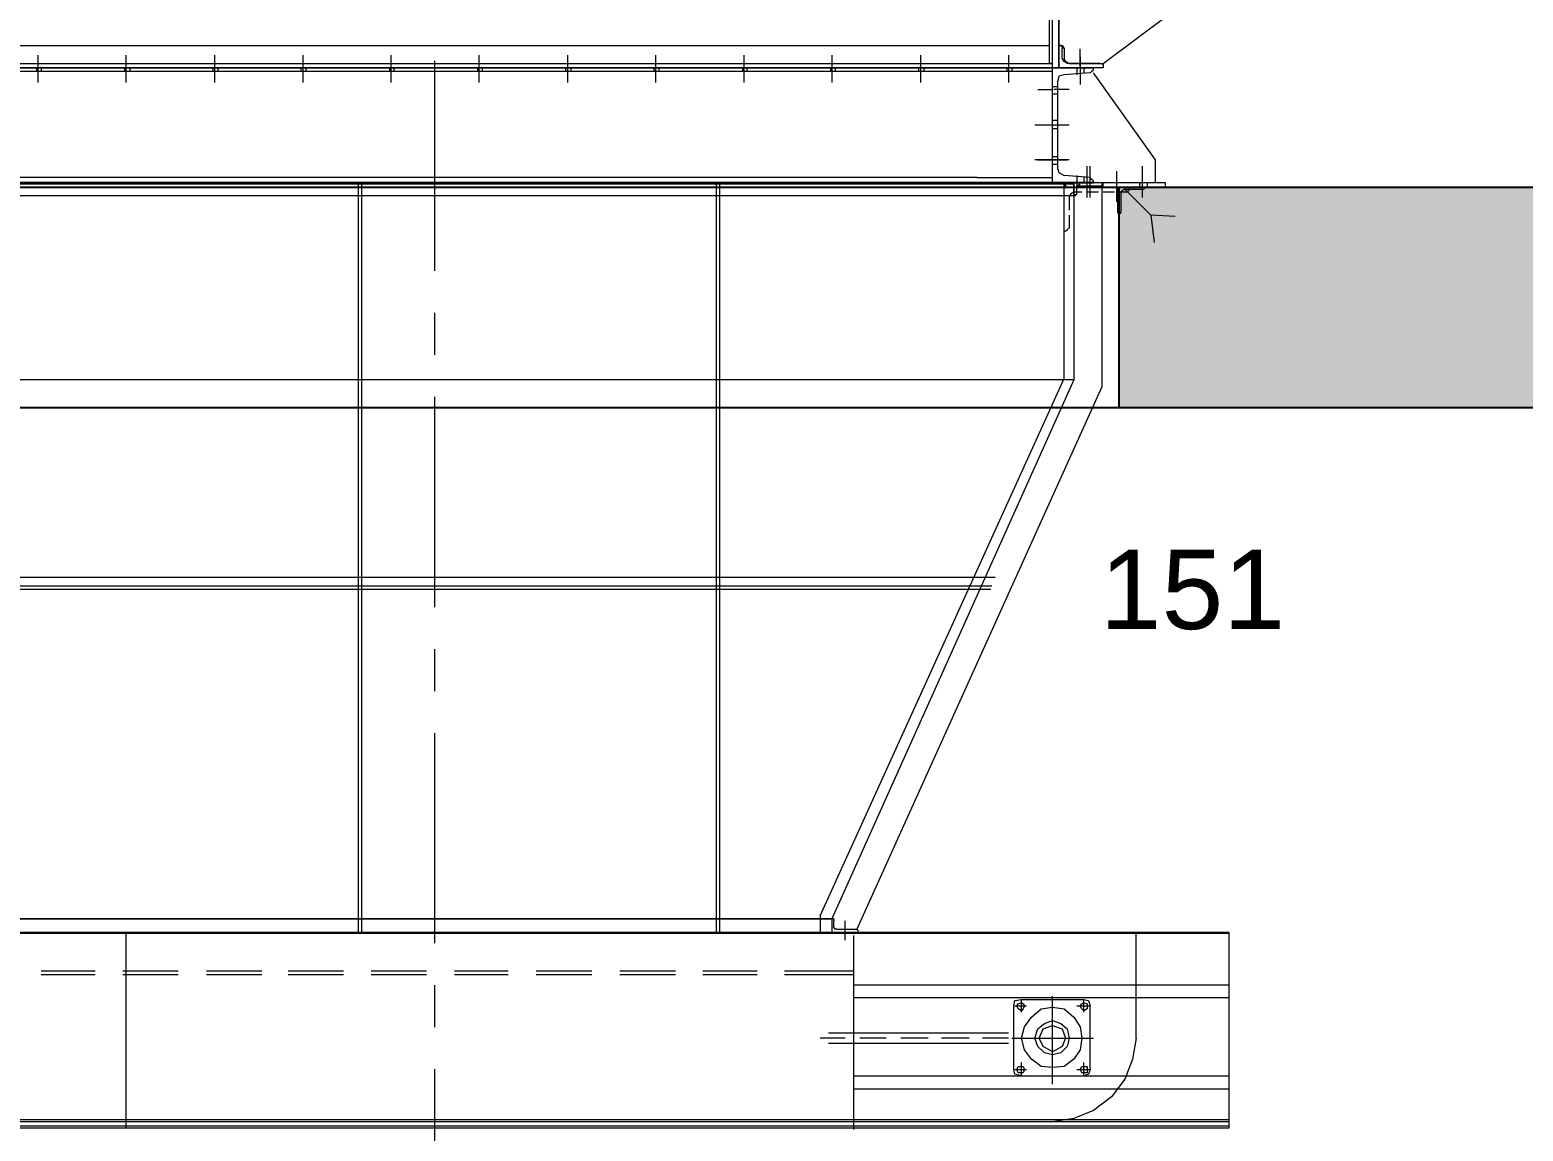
# Model space of a CAD drawing. Header units: millimetres. Extents: x 3220 to 226993, y 817 to 176024.
# Drawn here: x 125486 to 128871, y 133803 to 136300 of the extents above; entities that cross this region are included whole.
import ezdxf

# ---------------------------------------------------------------- set-up
doc = ezdxf.new("R2010")
doc.units = ezdxf.units.MM
doc.linetypes.add('AXES', pattern=[50.8, 31.75, -6.35, 6.35, -6.35])
doc.layers.add('Axe', color=1, linetype='AXES', lineweight=9)
doc.layers.add('Repère', color=76, linetype='Continuous')
doc.styles.get("Standard").update_dxf_attribs({"font": 'arial.ttf'})

# ---------------------------------------------------------------- blocks, each defined once
blk = doc.blocks.new('section 4-3')
h = blk.add_hatch()
h.set_pattern_fill('AR-CONC', color=256, scale=3)
h.paths.add_polyline_path([(-250, 0), (-1500, 0), (-1500, -500), (-250, -500)])
h.paths.add_polyline_path([(0, 0), (-250, 0), (-250, -500), (0, -500)])
h.paths.add_polyline_path([(250, 0), (0, 0), (0, -500), (250, -500)])
h.paths.add_polyline_path([(14750, 0), (14750, -500)], flags=17)
h.paths.add_polyline_path([(15000, 0), (14750, 0), (14750, -500), (15000, -500)])
h.paths.add_polyline_path([(15250, 0), (15000, 0), (15000, -500), (15250, -500)])
h.paths.add_polyline_path([(16500, 0), (15250, 0), (15250, -500), (16500, -500)])
h.paths.add_polyline_path([(9250, -500), (9250, 0), (9000, 0), (9000, -500)])
h.paths.add_polyline_path([(1800, -500), (1800, 0), (250, 0), (250, -500)])
h.paths.add_polyline_path([(12600, 0), (12600, -500), (14750, -500), (14750, 0)])
h.paths.add_polyline_path([(11400, -500), (11400, 0), (11050, 0), (11050, -500)])
h.paths.add_polyline_path([(7550, 0), (7550, -500), (9000, -500), (9000, 0)])
for p, q in [((-1500, 0), (16500, 0)), ((-1500, -500), (16500, -500))]:
    blk.add_line(p, q)
at = {"color": 6}
blk.add_line((7550, 0), (7550, -500), dxfattribs=at)
at = {"layer": 'Axe', "ltscale": 15}
blk.add_line((6000, -4000), (6000, 33046.2), dxfattribs=at)
blk = doc.blocks.new('ligne broyage 2')
blk.add_line((-2091.8, -2214.7), (2088.9, -2214.7))
at = {"color": 7, "linetype": 'Continuous', "lineweight": 15, "true_color": 0x000007}
for points in [[(-2013.6, -1954.3), (-2013.6, -228.6)], [(-1999.2, -1954.3), (-1999.2, -228.6)], [(-1999.2, -1944.2), (-1991.9, -1944.2), (-1991.9, -1521.8)], [(-2113.5, -1944.2), (-2491, -1662.1), (-2491, -1662.1)], [(-2013.6, -1659.2), (-2054.1, -1659.2), (-2072.9, -1662.1), (-2087.4, -1676.6), (-2091.8, -1699.7), (-2087.4, -1718.5), (-2072.9, -1733), (-2054.1, -1735.9), (-2013.6, -1735.9), (-2013.6, -1903.7), (-2020.9, -1903.7), (-2025.2, -1910.9), (-2025.2, -1932.6)], [(-2018, -1903.7), (-2020.9, -1906.6), (-2020.9, -1910.9)], [(-2020.9, -1932.6), (-2020.9, -1910.9)], [(-2018, -1903.7), (-2013.6, -1903.7)], [(-2013.6, -1903.7), (-2018, -1903.7)], [(-2013.6, -1903.7), (-2013.6, -1954.3)], [(1989, -1903.7), (-1991.9, -1903.7)], [(-2106.2, -1944.2), (-2110.6, -1944.2), (-2113.5, -1947.1)], [(-2036.8, -1944.2), (-2113.5, -1944.2), (-2113.5, -1944.2)], [(-2113.5, -1947.1), (-2113.5, -1954.3), (-2013.6, -1954.3)], [(-2106.2, -1944.2), (-2032.4, -1944.2), (-2032.4, -1944.2)], [(-2036.8, -1944.2), (-2106.2, -1944.2), (-2106.2, -1944.2)], [(-2091.8, -1958.7), (-2091.8, -1954.3)], [(-1999.2, -2214.7), (-1999.2, -1954.3), (-2091.8, -1954.3)], [(-2091.8, -1958.7), (-2091.8, -1954.3)], [(-1999.2, -2214.7), (-1999.2, -1954.3), (-2091.8, -1954.3)], [(-2091.8, -1958.7), (-2091.8, -1954.3)], [(-1999.2, -2214.7), (-1999.2, -1954.3), (-2091.8, -1954.3)], [(-2084.5, -1965.9), (-2087.4, -1963), (-2091.8, -1958.7)], [(-2084.5, -1965.9), (-2087.4, -1963), (-2091.8, -1958.7)], [(-2084.5, -1965.9), (-2087.4, -1963), (-2091.8, -1958.7)], [(-2070.1, -1954.3), (-2070.1, -1965.9)], [(-2070.1, -1954.3), (-2070.1, -1965.9)], [(-2054.1, -1954.3), (-2054.1, -1970.2)], [(-2054.1, -1954.3), (-2054.1, -1970.2)], [(-2036.8, -1944.2), (-2028.1, -1939.9), (-2025.2, -1932.6)], [(-2032.4, -1944.2), (-2025.2, -1939.9), (-2020.9, -1932.6)], [(-1999.2, -1954.3), (-2013.6, -1954.3)], [(2000.6, -1944.2), (-1999.2, -1944.2)], [(-1999.2, -1954.3), (-1999.2, -1947.1)], [(2000.6, -1954.3), (-1999.2, -1954.3)], [(-1906.6, -1954.3), (-1906.6, -1963)], [(-1899.4, -1954.3), (-1899.4, -1987.6)], [(-1895, -1954.3), (-1895, -1963)], [(-1707, -1954.3), (-1707, -1963)], [(-1699.7, -1954.3), (-1699.7, -1987.6)], [(-1695.4, -1954.3), (-1695.4, -1963)], [(-1505.9, -1954.3), (-1505.9, -1963)], [(-1498.7, -1954.3), (-1498.7, -1987.6)], [(-1495.8, -1954.3), (-1495.8, -1963)], [(-1306.3, -1954.3), (-1306.3, -1963)], [(-1299, -1954.3), (-1299, -1987.6)], [(-1296.1, -1954.3), (-1296.1, -1963)], [(-1106.6, -1954.3), (-1106.6, -1963)], [(-1099.4, -1954.3), (-1099.4, -1987.6)], [(-1095.1, -1954.3), (-1095.1, -1963)], [(-907, -1954.3), (-907, -1963)], [(-899.8, -1954.3), (-899.8, -1987.6)], [(-895.4, -1954.3), (-895.4, -1963)], [(-705.9, -1954.3), (-705.9, -1963)], [(-698.7, -1954.3), (-698.7, -1987.6)], [(-695.8, -1954.3), (-695.8, -1963)], [(-506.3, -1954.3), (-506.3, -1963)], [(-499.1, -1954.3), (-499.1, -1987.6)], [(-496.2, -1954.3), (-496.2, -1963)], [(-306.7, -1954.3), (-306.7, -1963)], [(-299.4, -1954.3), (-299.4, -1987.6)], [(-295.1, -1954.3), (-295.1, -1963)], [(-107, -1954.3), (-107, -1963)], [(-99.8, -1954.3), (-99.8, -1987.6)], [(-95.5, -1954.3), (-95.5, -1963)], [(92.6, -1954.3), (92.6, -1963)], [(101.3, -1954.3), (101.3, -1987.6)], [(104.2, -1954.3), (104.2, -1963)], [(293.7, -1954.3), (293.7, -1963)], [(300.9, -1954.3), (300.9, -1987.6)], [(303.8, -1954.3), (303.8, -1963)], [(-2084.5, -1965.9), (-2025.2, -1970.2)], [(-2084.5, -1965.9), (-2025.2, -1970.2)], [(-2084.5, -1965.9), (-2025.2, -1970.2)], [(-2025.2, -1970.2), (-2013.6, -1973.1), (-2010.7, -1984.7)], [(-2025.2, -1970.2), (-2013.6, -1973.1), (-2010.7, -1984.7)], [(-2025.2, -1970.2), (-2013.6, -1973.1), (-2010.7, -1984.7)], [(-2010.7, -2184.3), (-2010.7, -1984.7), (-2010.7, -1984.7)], [(-2010.7, -2184.3), (-2010.7, -1984.7)], [(-2010.7, -2184.3), (-2010.7, -1984.7)], [(-2091.8, -2214.7), (-2091.8, -2210.4), (-2087.4, -2207.5), (-2084.5, -2203.1), (-2025.2, -2198.8)], [(-2091.8, -2214.7), (-2091.8, -2210.4), (-2087.4, -2207.5), (-2084.5, -2203.1), (-2025.2, -2198.8)], [(-2091.8, -2214.7), (-2091.8, -2210.4), (-2087.4, -2207.5), (-2084.5, -2203.1), (-2025.2, -2198.8)], [(-2054.1, -2198.8), (-2054.1, -2214.7)], [(-2054.1, -2198.8), (-2054.1, -2214.7)], [(-2010.7, -2184.3), (-2013.6, -2191.6), (-2025.2, -2198.8)], [(-2010.7, -2184.3), (-2013.6, -2191.6), (-2025.2, -2198.8)], [(-2010.7, -2184.3), (-2013.6, -2191.6), (-2025.2, -2198.8)], [(-2162.6, -2229.2), (-2221.9, -2288.5), (-2221.9, -2288.5)], [(-2213.3, -2214.7), (-2213.3, -2224.8)], [(-2195.9, -2214.7), (-2195.9, -2224.8)], [(-1999.2, -2214.7), (-2091.8, -2214.7), (-2091.8, -2214.7)], [(-1999.2, -2214.7), (-2091.8, -2214.7), (-2091.8, -2214.7)], [(-1999.2, -2214.7), (-2091.8, -2214.7), (-2091.8, -2214.7)], [(-2070.1, -2203.1), (-2070.1, -2214.7)], [(-2070.1, -2203.1), (-2070.1, -2214.7)], [(-2025.2, -2214.7), (-2025.2, -2217.6), (-2028.1, -2221.9)], [(-2276.9, -2291.4), (-2221.9, -2288.5), (-2229.2, -2350.7)], [(-2398.4, -3914.4), (-2398.4, -4358.5)], [(101.3, -3914.4), (101.3, -4358.5)]]:
    blk.add_lwpolyline(points, dxfattribs=at)
at = {"color": 7, "linetype": 'Continuous', "lineweight": 5, "true_color": 0x000007}
for points in [[(-2061.4, -1954.3), (-2061.4, -1910.9)], [(-1899.4, -1925.4), (-1899.4, -1965.9)], [(-1699.7, -1925.4), (-1699.7, -1965.9)], [(-1498.7, -1925.4), (-1498.7, -1965.9)], [(-1299, -1925.4), (-1299, -1965.9)], [(-1099.4, -1925.4), (-1099.4, -1965.9)], [(-899.8, -1925.4), (-899.8, -1965.9)], [(-698.7, -1925.4), (-698.7, -1965.9)], [(-499.1, -1925.4), (-499.1, -1965.9)], [(-299.4, -1925.4), (-299.4, -1965.9)], [(-99.8, -1925.4), (-99.8, -1965.9)], [(101.3, -1925.4), (101.3, -1965.9)], [(300.9, -1925.4), (300.9, -1965.9)], [(-2113.5, -1947.1), (-2113.5, -1944.2), (-2113.5, -1944.2)], [(-1999.2, -1963), (2000.6, -1963), (2000.6, -1963)], [(-2162.6, -2229.2), (-2206, -2229.2), (-2210.4, -2224.8), (-2146.7, -2224.8)], [(-2172.8, -2224.8), (-2172.8, -2229.2), (-2172.8, -2229.2)], [(-2162.6, -2224.8), (-2172.8, -2224.8), (-2172.8, -2224.8)], [(-2165.5, -2236.4), (-2172.8, -2232.1), (-2172.8, -2229.2)], [(-2162.6, -2229.2), (-2158.3, -2232.1), (-2154, -2236.4), (-2154, -2281.3)], [(-2151.1, -2284.1), (-2146.7, -2284.1), (-2146.7, -2224.8)], [(-2125, -2224.8), (-2146.7, -2224.8)], [(-2110.6, -2214.7), (-2110.6, -2677.6), (-1555.1, -3907.2)], [(-2087.4, -2224.8), (-2110.6, -2224.8)], [(-2025.2, -2214.7), (-2084.5, -2214.7)], [(-2046.9, -2224.8), (-2072.9, -2224.8)], [(-2054.1, -2224.8), (-2054.1, -2221.9), (-2061.4, -2217.6)], [(-2054.1, -2240.8), (-2054.1, -2224.8)], [(-2046.9, -2214.7), (-2046.9, -2661.7), (-1498.7, -3884.1)], [(-2046.9, -2243.6), (-2046.9, -2214.7)], [(2000.6, -2217.6), (-2046.9, -2217.6)], [(-2025.2, -2248), (-2025.2, -2224.8), (-2036.8, -2224.8)], [(2000.6, -2214.7), (-2025.2, -2214.7)], [(-1472.6, -3876.8), (-2025.2, -2658.8), (-2025.2, -2214.7)], [(-1828.5, -2203.1), (-1999.2, -2203.1)], [(-1828.5, -2203.1), (1827, -2203.1), (1827, -2203.1)], [(-1244.1, -2217.6), (-1244.1, -3917.3)], [(-1236.8, -2217.6), (-1236.8, -3917.3)], [(-432.5, -2217.6), (-432.5, -3917.3)], [(-425.3, -2217.6), (-425.3, -3917.3)], [(-2165.5, -2236.4), (-2151.1, -2236.4)], [(-2139.5, -2236.4), (-2113.5, -2236.4)], [(-2103.3, -2236.4), (-2077.3, -2236.4)], [(-2065.7, -2236.4), (-2046.9, -2236.4), (-2039.7, -2240.8), (-2036.8, -2248), (-2036.8, -2276.9)], [(-2046.9, -2243.6), (-2051.3, -2243.6), (-2054.1, -2240.8)], [(-2051.3, -2243.6), (-2051.3, -2240.8)], [(2000.6, -2243.6), (-2046.9, -2243.6)], [(-2025.2, -2288.5), (-2025.2, -2262.5), (-2025.2, -2262.5)], [(-2151.1, -2284.1), (-2154, -2284.1), (-2154, -2281.3)], [(-2036.8, -2288.5), (-2036.8, -2317.4), (-2036.8, -2317.4)], [(-2028.1, -2324.7), (-2025.2, -2324.7), (-2025.2, -2300.1)], [(-2028.1, -2324.7), (-2032.4, -2321.8), (-2036.8, -2317.4)], [(-2046.9, -2661.7), (2000.6, -2661.7), (2000.6, -2661.7)], [(-1869, -3110.1), (2000.6, -3110.1)], [(2000.6, -3129), (-1861.7, -3129)], [(2000.6, -3136.2), (-1858.9, -3136.2)], [(-1510.2, -3907.2), (-1505.9, -3907.2), (-1503, -3902.9), (-1503, -3888.4)], [(-1510.2, -3907.2), (-1505.9, -3907.2), (-1503, -3902.9), (-1503, -3888.4)], [(-1503, -3884.1), (-1503, -3888.4), (-1503, -3888.4)], [(-1503, -3884.1), (-1498.7, -3884.1), (-1498.7, -3914.4)], [(-1503, -3884.1), (1996.3, -3884.1)], [(-1503, -3884.1), (-1503, -3888.4), (-1503, -3888.4)], [(-1503, -3884.1), (-1498.7, -3884.1), (-1498.7, -3914.4)], [(2000.6, -3884.1), (-1498.7, -3884.1), (-1498.7, -3884.1)], [(2000.6, -3884.1), (-1498.7, -3884.1), (-1498.7, -3884.1)], [(-1472.6, -3876.8), (-1472.6, -3914.4)], [(-2398.4, -3914.4), (4199.4, -3914.4)], [(-2398.4, -3917.3), (4199.4, -3917.3)], [(-1510.2, -3907.2), (-1555.1, -3907.2), (-1558, -3910.1), (-1558, -3914.4), (-1498.7, -3914.4)], [(-1510.2, -3907.2), (-1555.1, -3907.2), (-1558, -3910.1), (-1558, -3914.4), (-1498.7, -3914.4)], [(-1547.8, -3921.7), (-1547.8, -4361.4), (-1547.8, -4361.4)], [(-1498.7, -3914.4), (2000.6, -3914.4), (2000.6, -3914.4)], [(-1547.8, -4002.7), (-1391.6, -4002.7)], [(-1391.6, -4009.9), (-1547.8, -4009.9), (-1547.8, -4009.9)], [(-1329.4, -4002.7), (-1206.4, -4002.7)], [(-1206.4, -4009.9), (-1329.4, -4009.9)], [(-1144.2, -4002.7), (-1018.4, -4002.7)], [(-1018.4, -4009.9), (-1144.2, -4009.9)], [(-954.7, -4002.7), (-828.9, -4002.7)], [(-828.9, -4009.9), (-954.7, -4009.9)], [(-765.2, -4002.7), (-643.7, -4002.7)], [(-643.7, -4009.9), (-765.2, -4009.9)], [(-580.1, -4002.7), (-454.2, -4002.7)], [(-454.2, -4009.9), (-580.1, -4009.9)], [(-392, -4002.7), (-266.2, -4002.7)], [(-266.2, -4009.9), (-392, -4009.9)], [(-206.9, -4002.7), (-81, -4002.7)], [(-81, -4009.9), (-206.9, -4009.9)], [(-17.4, -4002.7), (108.5, -4002.7)], [(108.5, -4009.9), (-17.4, -4009.9)], [(170.7, -4002.7), (293.7, -4002.7)], [(293.7, -4009.9), (170.7, -4009.9)], [(-1547.8, -4033.1), (-2398.4, -4033.1)], [(-1999.2, -4258.7), (-1999.2, -4059.1)], [(-1547.8, -4062), (-2398.4, -4062)], [(-2070.1, -4066.3), (-2080.2, -4069.2), (-2084.5, -4080.8)], [(-2084.5, -4225.5), (-2084.5, -4080.8)], [(-2054.1, -4080.8), (-2084.5, -4080.8)], [(-1928.3, -4066.3), (-2070.1, -4066.3), (-2070.1, -4066.3)], [(-2070.1, -4095.3), (-2070.1, -4069.2)], [(-1913.8, -4080.8), (-1939.9, -4080.8)], [(-1910.9, -4080.8), (-1913.8, -4069.2), (-1928.3, -4066.3)], [(-1928.3, -4095.3), (-1928.3, -4069.2)], [(-1910.9, -4225.5), (-1910.9, -4080.8)], [(-1906.6, -4154.6), (-2091.8, -4154.6)], [(-1899.4, -4143), (-1491.4, -4143), (-1491.4, -4143)], [(-1899.4, -4154.6), (-1840, -4154.6)], [(-1809.7, -4154.6), (-1747.5, -4154.6)], [(-1717.1, -4154.6), (-1654.9, -4154.6)], [(-1621.6, -4154.6), (-1562.3, -4154.6)], [(-1529, -4154.6), (-1472.6, -4154.6), (-1472.6, -4154.6)], [(-1899.4, -4166.2), (-1491.4, -4166.2)], [(-2084.5, -4225.5), (-2080.2, -4235.6), (-2070.1, -4239.9)], [(-2054.1, -4225.5), (-2084.5, -4225.5)], [(-2070.1, -4239.9), (-2070.1, -4209.5)], [(-1913.8, -4225.5), (-1939.9, -4225.5)], [(-1928.3, -4239.9), (-1928.3, -4209.5)], [(-1928.3, -4239.9), (-1913.8, -4235.6), (-1910.9, -4225.5)], [(-1547.8, -4239.9), (-2398.4, -4239.9)], [(-1928.3, -4239.9), (-2070.1, -4239.9)], [(-1547.8, -4268.9), (-2398.4, -4268.9)], [(-2398.4, -4339.7), (4199.4, -4339.7)], [(-2398.4, -4344.1), (4199.4, -4344.1)], [(-2398.4, -4354.2), (2397, -4354.2)], [(-2398.4, -4358.5), (2397, -4358.5)]]:
    blk.add_lwpolyline(points, dxfattribs=at)
at = {"color": 1, "linetype": 'Continuous', "lineweight": 5, "true_color": 0x000001}
for points in [[(-1899.4, -1925.4), (-1899.4, -1977.5), (-1899.4, -1977.5)], [(-1699.7, -1925.4), (-1699.7, -1977.5), (-1699.7, -1977.5)], [(-1498.7, -1925.4), (-1498.7, -1977.5), (-1498.7, -1977.5)], [(-1299, -1925.4), (-1299, -1977.5), (-1299, -1977.5)], [(-1099.4, -1925.4), (-1099.4, -1977.5), (-1099.4, -1977.5)], [(-899.8, -1925.4), (-899.8, -1977.5), (-899.8, -1977.5)], [(-698.7, -1925.4), (-698.7, -1977.5), (-698.7, -1977.5)], [(-499.1, -1925.4), (-499.1, -1977.5), (-499.1, -1977.5)], [(-299.4, -1925.4), (-299.4, -1977.5), (-299.4, -1977.5)], [(-99.8, -1925.4), (-99.8, -1977.5), (-99.8, -1977.5)], [(101.3, -1925.4), (101.3, -1977.5), (101.3, -1977.5)], [(300.9, -1925.4), (300.9, -1977.5), (300.9, -1977.5)], [(-2061.4, -1929.7), (-2061.4, -1991.9)], [(-2036.8, -2003.5), (-2002.1, -2003.5)], [(-1965.9, -2003.5), (-1999.2, -2003.5)], [(-2036.8, -2084.5), (-1958.7, -2084.5)], [(-2036.8, -2162.6), (-1958.7, -2162.6)], [(-1965.9, -2162.6), (-2032.4, -2162.6)], [(-2203.1, -2248), (-2203.1, -2177.1), (-2203.1, -2177.1)], [(-2143.8, -2188.7), (-2143.8, -2258.1), (-2143.8, -2258.1)], [(-2084.5, -2248), (-2084.5, -2177.1)], [(-2077.3, -2248), (-2077.3, -2177.1), (-2077.3, -2177.1)], [(-1529, -3931.8), (-1529, -3888.4), (-1529, -3888.4)]]:
    blk.add_lwpolyline(points, dxfattribs=at)
at = {"color": 7, "linetype": 'Continuous', "lineweight": 20, "true_color": 0x000007}
for points in [[(-2013.6, -1954.3), (2000.6, -1954.3), (2000.6, -1954.3)], [(-2232.1, -2214.7), (-2232.1, -2162.6), (-2091.8, -1965.9)], [(-1999.2, -1996.3), (-2010.7, -1996.3)], [(-1999.2, -2013.6), (-2010.7, -2013.6)], [(-1999.2, -2072.9), (-2010.7, -2072.9)], [(-1999.2, -2091.8), (-2010.7, -2091.8)], [(-1999.2, -2155.4), (-2010.7, -2155.4)], [(-1999.2, -2172.8), (-2010.7, -2172.8)], [(-1999.2, -2214.7), (-1828.5, -2214.7)], [(-1828.5, -2214.7), (1827, -2214.7), (1827, -2214.7)], [(-2188.7, -4154.6), (-2188.7, -3917.3), (-2188.7, -3917.3)], [(-2188.7, -4154.6), (-2180, -4202.3), (-2162.6, -4247.2), (-2132.3, -4287.7), (-2091.8, -4318), (-2046.9, -4336.8), (-1999.2, -4344.1)]]:
    blk.add_lwpolyline(points, dxfattribs=at)
at = {"color": 7, "linetype": 'Continuous', "lineweight": 15, "true_color": 0x000007}
blk.add_lwpolyline([(-2255.2, -2224.8), (-2255.2, -2214.7), (-2028.1, -2214.7), (-2028.1, -2224.8)], close=True, dxfattribs=at)
at = {"color": 7, "linetype": 'Continuous', "lineweight": 5, "true_color": 0x000007}
for points in [[(-2113.5, -2221.9), (-2113.5, -2214.7), (-2054.1, -2214.7), (-2054.1, -2221.9)], [(-2061.4, -4080.8), (-2065.7, -4076.5), (-2070.1, -4073.6), (-2077.3, -4076.5), (-2077.3, -4088), (-2070.1, -4092.4), (-2065.7, -4088)], [(-1928.3, -4154.6), (-1935.5, -4128.5), (-1951.4, -4106.8), (-1973.1, -4088), (-1999.2, -4083.7), (-2025.2, -4088), (-2046.9, -4106.8), (-2061.4, -4128.5), (-2065.7, -4154.6), (-2061.4, -4180.6), (-2046.9, -4202.3), (-2025.2, -4218.2), (-1999.2, -4221.1), (-1973.1, -4218.2), (-1951.4, -4202.3), (-1935.5, -4180.6)], [(-1918.2, -4080.8), (-1921.1, -4076.5), (-1928.3, -4073.6), (-1932.6, -4076.5), (-1935.5, -4080.8), (-1932.6, -4088), (-1928.3, -4092.4), (-1921.1, -4088)], [(-1958.7, -4154.6), (-1965.9, -4132.9), (-1980.4, -4121.3), (-1999.2, -4114.1), (-2018, -4121.3), (-2032.4, -4132.9), (-2036.8, -4154.6), (-2032.4, -4173.4), (-2018, -4187.8), (-1999.2, -4192.2), (-1980.4, -4187.8), (-1965.9, -4173.4)], [(-1968.8, -4154.6), (-1977.5, -4132.9), (-1999.2, -4125.6), (-2020.9, -4132.9), (-2028.1, -4154.6), (-2020.9, -4173.4), (-1999.2, -4185), (-1977.5, -4173.4)], [(-2061.4, -4225.5), (-2065.7, -4218.2), (-2077.3, -4218.2), (-2077.3, -4232.7), (-2065.7, -4232.7)], [(-1918.2, -4225.5), (-1921.1, -4218.2), (-1932.6, -4218.2), (-1935.5, -4225.5), (-1932.6, -4232.7), (-1921.1, -4232.7)]]:
    blk.add_lwpolyline(points, close=True, dxfattribs=at)

msp = doc.modelspace()

# ---------------------------------------------------------------- block references
at = {"color": 2}
msp.add_blockref('section 4-3', (120404.1, 135943.7), dxfattribs=at)
at = {"xscale": -1}
msp.add_blockref('ligne broyage 2', (125804.9, 138168.5), dxfattribs=at)

# ---------------------------------------------------------------- texts
at = {"layer": 'Repère', "insert": (127911.1, 135121.7), "char_height": 180, "attachment_point": 1}
msp.add_mtext_dynamic_manual_height_columns('151', width=7197.386, gutter_width=12.5, heights=[0], dxfattribs=at)

doc.saveas('drawing.dxf')
